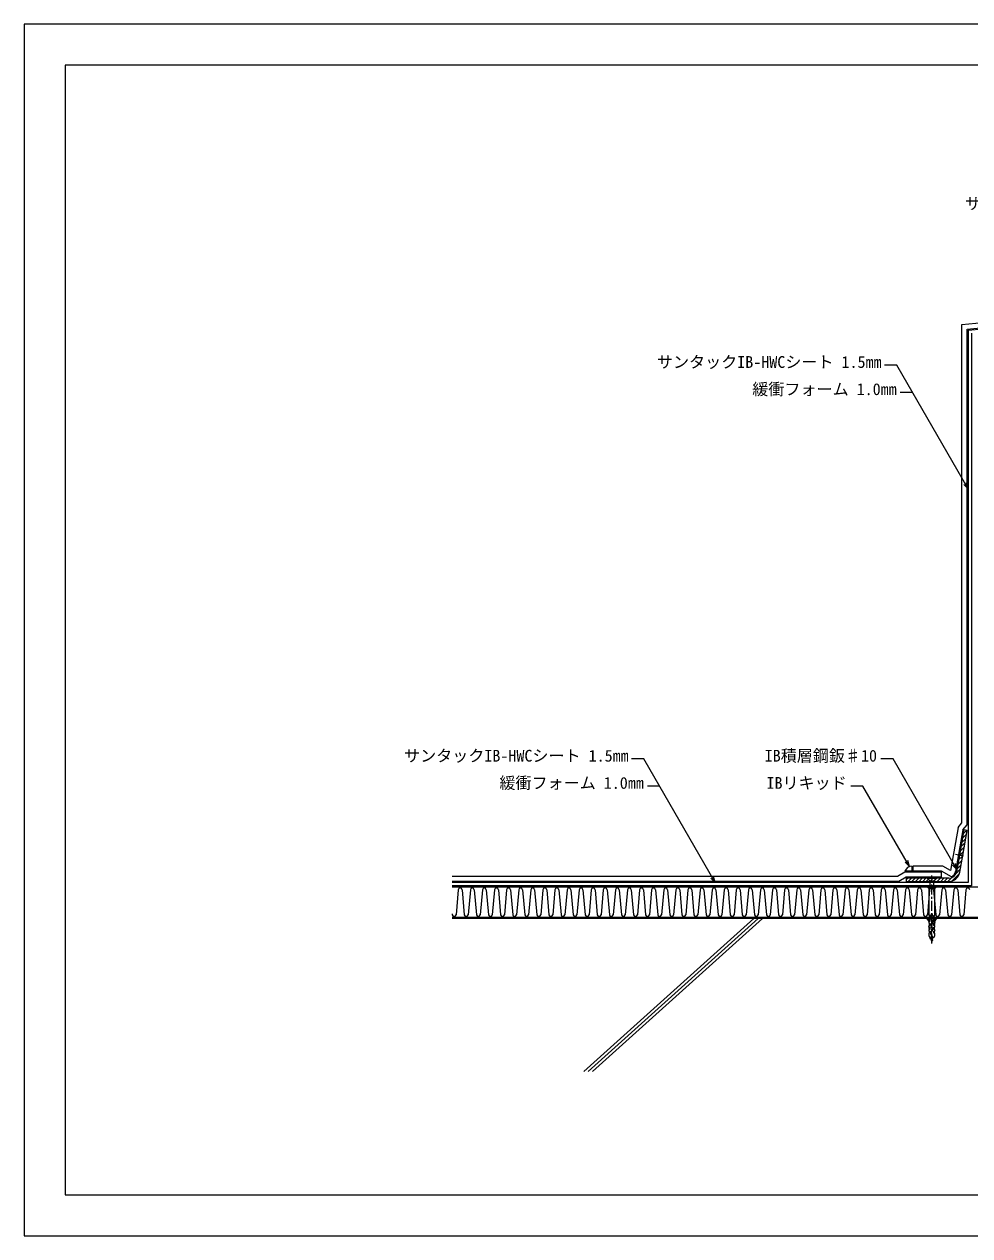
# Model space of a CAD drawing. Units: millimetres, scale not verified. Extents: x -840 to 840, y -594 to 594.
# Drawn here: x -840 to 87, y -594 to 594 of the extents above; entities that cross this region are included whole.
import ezdxf
from ezdxf.enums import TextEntityAlignment as Align

# ---------------------------------------------------------------- set-up
doc = ezdxf.new("R2010")
doc.units = ezdxf.units.MM
doc.header["$LTSCALE"] = 2
doc.linetypes.add('CHAIN1', pattern=[8, 5, -1, 1, -1])
for name, color, linetype, lineweight in [('0-0_輪郭線', 2, 'Continuous', 9), ('0-1_図面枠', 7, 'Continuous', 9), ('0-2_文字', 5, 'Continuous', 9), ('0-6_IBｼｰﾄ', 7, 'Continuous', 9), ('0-7_IBリキッド', 7, 'Continuous', 9), ('0-9_部材(ﾋﾞｽ類)', 7, 'Continuous', 9), ('0-A_中心線', 2, 'CHAIN1', 9), ('0-B_部材(積層鋼板)', 4, 'Continuous', 9), ('0-C_寸法線', 7, 'Continuous', 9), ('0-D_躯体', 7, 'Continuous', 9), ('0-E_断熱材', 4, 'Continuous', 9), ('0-F_緩衝フォーム', 7, 'Continuous', 9)]:
    doc.layers.add(name, color=color, linetype=linetype, lineweight=lineweight)
doc.styles.add('ＭＳ ゴシック', font='')
doc.styles.get('ＭＳ ゴシック').set_extended_font_data('MS Gothic')

msp = doc.modelspace()

# ---------------------------------------------------------------- linework, layer by layer
at = {"layer": '0-0_輪郭線'}
msp.add_lwpolyline([(800, 554), (-800, 554), (-800, -554), (800, -554)], close=True, dxfattribs=at)
at = {"layer": '0-1_図面枠'}
msp.add_lwpolyline([(840, -594), (840, 594), (-840, 594), (-840, -594)], close=True, dxfattribs=at)
at = {"layer": '0-6_IBｼｰﾄ'}
for p, q in [((79.031, 299.416), (307.468, 322.259)), ((84.031, 294.891), (309.299, 317.417)), ((79.031, -189.162), (79.031, 299.416)), ((84.031, -190.981), (84.031, 294.891)), ((75.252, -193.666), (79.031, -189.162)), ((75.252, -193.666), (67.837, -235.718)), ((79.943, -195.854), (72.711, -236.872)), ((79.943, -195.854), (84.031, -190.981)), ((23.089, -237.436), (15.872, -241.603)), ((59.08, -237.436), (23.089, -237.436)), ((60.419, -231.436), (31.089, -231.436)), ((31.089, -236.436), (31.089, -231.436)), ((59.08, -236.436), (31.089, -236.436)), ((68.614, -241.941), (59.08, -236.436)), ((59.08, -242.436), (59.08, -237.436)), ((67.837, -235.718), (60.419, -231.436)), ((15.872, -241.603), (-420.635, -241.603)), ((17.212, -246.603), (-420.635, -246.603)), ((24.429, -242.436), (17.212, -246.603)), ((59.08, -242.436), (24.429, -242.436))]:
    msp.add_line(p, q, dxfattribs=at)
msp.add_arc((66.08, -235.703), 6.733, 292.11188, 350, dxfattribs=at)
at = {"layer": '0-7_IBリキッド'}
for q in [(23.089, -236.436), (30.089, -231.436)]:
    msp.add_line((30.089, -236.436), q, dxfattribs=at)
msp.add_arc((30.089, -238.836), 7.4, 90, 161.07536, dxfattribs=at)
at = {"layer": '0-9_部材(ﾋﾞｽ類)'}
for p, q in [((44.929, -243.436), (53.929, -243.436)), ((51.099, -246.266), (47.759, -246.266)), ((47.759, -251.334), (47.759, -246.68)), ((51.099, -246.68), (51.099, -251.334)), ((44.932, -251.936), (53.926, -251.936)), ((52.429, -253.451), (46.429, -253.451)), ((47.249, -284.939), (47.051, -284.68)), ((49.014, -280.465), (48.445, -281.889)), ((48.468, -282.756), (49.816, -285.663)), ((49.057, -280.45), (48.476, -281.9)), ((48.499, -282.742), (49.847, -285.649)), ((49.061, -282.135), (49.632, -280.707)), ((50.333, -285.418), (49.065, -282.465)), ((49.08, -279.363), (49.08, -280.154)), ((49.092, -282.147), (49.673, -280.696)), ((50.363, -285.404), (49.096, -282.452)), ((49.114, -279.344), (49.114, -280.154)), ((49.744, -280.154), (49.744, -279.344)), ((49.777, -280.154), (49.777, -279.363)), ((51.609, -284.939), (51.806, -284.68)), ((49.805, -293.834), (48.257, -296.757)), ((49.833, -293.851), (48.287, -296.772)), ((49.823, -286.122), (48.455, -289.321)), ((48.463, -290.2), (49.842, -293.265)), ((49.854, -286.135), (48.486, -289.334)), ((48.494, -290.187), (49.872, -293.251)), ((48.84, -297.05), (50.426, -294.081)), ((48.869, -297.065), (50.456, -294.097)), ((48.966, -289.541), (50.337, -286.375)), ((50.42, -292.943), (48.972, -289.929)), ((48.996, -289.554), (50.367, -286.388)), ((50.454, -292.936), (49.002, -289.915)), ((50.602, -301.334), (47.591, -302.385)), ((50.315, -301.334), (47.591, -302.285)), ((48.136, -301.334), (48.222, -301.655)), ((48.258, -297.907), (48.983, -299.274)), ((48.287, -297.891), (49.013, -299.258)), ((50.722, -301.334), (48.512, -302.739)), ((50.377, -304.111), (48.737, -304.682)), ((50.377, -304.211), (48.737, -304.782)), ((49.574, -298.942), (48.846, -297.625)), ((49.603, -298.926), (48.875, -297.608)), ((50.062, -303.796), (48.97, -304.449)), ((49.106, -299.632), (49.072, -299.632)), ((49.072, -299.632), (49.092, -301.334)), ((49.902, -304.393), (49.097, -304.92)), ((49.785, -299.632), (49.752, -299.632)), ((49.765, -301.334), (49.785, -299.632))]:
    msp.add_line(p, q, dxfattribs=at)
for points in [[(47.466, -245.973), (44.929, -243.436), (44.929, -243.136), (53.929, -243.136), (53.929, -243.436), (51.392, -245.973)], [(52.469, -253.392), (53.926, -251.936), (53.926, -251.334), (44.932, -251.334), (44.932, -251.936), (46.388, -253.392)], [(46.447, -253.534), (46.447, -279.871), (46.464, -279.871), (46.536, -279.907), (46.607, -279.907), (46.678, -279.942), (46.886, -279.989)], [(51.971, -279.989), (52.18, -279.942), (52.251, -279.907), (52.322, -279.907), (52.393, -279.871), (52.411, -279.871), (52.411, -253.534)], [(43.68, -281.748), (46.429, -285.945), (46.518, -287.545), (47.584, -287.545), (47.584, -289.767), (46.429, -289.767), (46.518, -291.385), (47.531, -291.385), (47.46, -293.59), (46.429, -293.59), (46.518, -295.207), (47.389, -295.207), (47.318, -297.43), (46.429, -297.43), (46.537, -299.57), (47.179, -301.334), (51.679, -301.334), (52.321, -299.57), (52.429, -297.43), (51.54, -297.43), (51.469, -295.207), (52.34, -295.207), (52.429, -293.59), (51.398, -293.59), (51.326, -291.385), (52.34, -291.385), (52.429, -289.767), (51.273, -289.767), (51.273, -287.545), (52.34, -287.545), (52.429, -285.945), (55.177, -281.748)], [(47.051, -280.191), (47.051, -284.68), (44.403, -281.215)], [(49.08, -280.083), (47.584, -280.083), (47.584, -285.945), (47.318, -285.945), (47.318, -285.192)], [(49.777, -280.083), (51.273, -280.083), (51.273, -285.945), (51.54, -285.945), (51.54, -285.192)], [(54.454, -281.215), (51.806, -284.68), (51.806, -280.191)], [(46.518, -286.545), (46.518, -286.794), (46.82, -287.559), (46.855, -288.767)], [(46.909, -292.59), (46.891, -291.381), (46.518, -290.581), (46.518, -290.385)], [(46.518, -294.207), (46.518, -294.385), (46.962, -295.221), (46.98, -296.43)], [(52.34, -294.207), (52.34, -294.385), (51.895, -295.221), (51.878, -296.43)], [(51.949, -292.59), (51.966, -291.381), (52.34, -290.581), (52.34, -290.385)], [(52.34, -286.545), (52.34, -286.794), (52.038, -287.559), (52.002, -288.767)], [(48.643, -301.334), (48.222, -301.655), (47.591, -302.285), (47.591, -302.385), (48.512, -302.739), (48.97, -304.449), (48.737, -304.682), (48.737, -304.782), (49.097, -304.92), (49.429, -306.16), (49.902, -304.393), (50.377, -304.211), (50.377, -304.111), (50.062, -303.796), (50.722, -301.334)], [(49.106, -301.334), (49.106, -300.357), (49.752, -300.357), (49.752, -301.334)]]:
    msp.add_lwpolyline(points, dxfattribs=at)
for centre, radius, start, end in [((46.759, -246.68), 1, 0, 45), ((52.099, -246.68), 1, 135, 180), ((46.247, -253.534), 0.2, 0, 45), ((52.611, -253.534), 0.2, 135, 180), ((44.046, -281.487), 0.449, 37.38183, 215.39037), ((46.844, -280.191), 0.207, 0, 78.37519), ((46.818, -285.192), 0.5, 0, 30.42714), ((49.462, -282.295), 1.095, 158.2146, 204.87271), ((49.462, -282.295), 1.062, 158.17187, 204.87271), ((49.429, -278.775), 0.683, 300.64443, 239.35557), ((49.429, -278.775), 0.65, 298.99242, 241.00758), ((48.317, -280.154), 0.763, 335.97512, 0), ((49.462, -282.295), 0.431, 158.20137, 203.23665), ((48.317, -280.154), 0.796, 338.19323, 0), ((49.462, -282.295), 0.398, 158.19323, 203.23665), ((48.317, -280.154), 1.427, 337.19074, 0), ((48.317, -280.154), 1.46, 338.19323, 0), ((52.04, -285.192), 0.5, 149.57286, 180), ((52.013, -280.191), 0.207, 101.62481, 180), ((54.811, -281.487), 0.449, 324.60963, 142.61817), ((49.342, -297.331), 1.228, 152.09899, 207.95156), ((49.342, -297.331), 1.194, 152.09899, 207.95156), ((49.462, -289.751), 1.095, 156.84042, 204.22194), ((49.462, -289.751), 1.062, 156.84042, 204.22194), ((49.391, -289.728), 0.465, 156.27812, 205.66734), ((49.391, -289.728), 0.431, 156.27812, 205.66734), ((49.338, -293.518), 0.564, 325.90086, 26.66039), ((49.305, -285.9), 0.564, 336.84042, 24.87271), ((49.338, -293.518), 0.597, 326.07565, 26.59167), ((49.305, -285.9), 0.597, 336.84042, 24.87271), ((49.241, -285.9), 1.194, 336.58818, 23.8287), ((49.241, -285.9), 1.228, 336.58818, 23.8287), ((49.373, -293.518), 1.194, 331.85925, 28.78795), ((49.373, -293.518), 1.228, 331.85949, 28.27499), ((49.367, -297.331), 0.597, 151.87656, 209.41932), ((49.367, -297.331), 0.564, 151.87656, 209.43109), ((48.309, -299.632), 0.763, 0, 27.95156), ((48.309, -299.632), 0.796, 0, 27.95156), ((48.325, -299.632), 1.427, 0, 28.91197), ((48.325, -299.632), 1.46, 0, 28.91198)]:
    msp.add_arc(centre, radius, start, end, dxfattribs=at)
at = {"layer": '0-A_中心線'}
for p, q in [((72.603, -219.945), (80.481, -221.334)), ((49.429, -307.504), (49.429, -240.806))]:
    msp.add_line(p, q, dxfattribs=at)
at = {"layer": '0-B_部材(積層鋼板)'}
for p, q in [((79.513, -204.056), (83.416, -200.152)), ((80.269, -199.763), (83.544, -196.488)), ((77.242, -216.933), (81.146, -213.029)), ((77.999, -212.64), (81.903, -208.736)), ((78.756, -208.348), (82.66, -204.444)), ((75.728, -225.518), (79.632, -221.614)), ((73.208, -238.644), (77.361, -234.491)), ((74.214, -234.102), (78.118, -230.198)), ((74.971, -229.81), (78.875, -225.906)), ((24.429, -244.997), (25.99, -243.436)), ((26.359, -246.603), (29.526, -243.436)), ((29.894, -246.603), (33.061, -243.436)), ((33.43, -246.603), (36.597, -243.436)), ((36.966, -246.603), (40.132, -243.436)), ((40.501, -246.603), (43.668, -243.436)), ((44.037, -246.603), (47.203, -243.436)), ((47.572, -246.603), (50.739, -243.436)), ((51.108, -246.603), (54.274, -243.436)), ((54.643, -246.603), (57.81, -243.436)), ((58.179, -246.603), (61.345, -243.436)), ((61.714, -246.603), (64.881, -243.436)), ((65.25, -246.603), (69.021, -242.831)), ((69.309, -246.079), (76.456, -238.932))]:
    msp.add_line(p, q, dxfattribs=at)
at = {"layer": '0-B_部材(積層鋼板)', "color": 7}
for points in [[(76.814, -237.595), (84.047, -196.577), (80.928, -196.027), (73.696, -237.045)], [(66.08, -243.436), (24.429, -243.436), (24.429, -246.603), (66.08, -246.603)]]:
    msp.add_lwpolyline(points, dxfattribs=at)
at = {"layer": '0-B_部材(積層鋼板)'}
msp.add_lwpolyline([(84.047, -196.577), (80.928, -196.027), (76.587, -220.647), (79.705, -221.197)], close=True, dxfattribs=at)
for points in [[(76.814, -237.595), (79.705, -221.197), (76.587, -220.647), (73.696, -237.045)], [(76.485, -221.225), (76.991, -220.719), (80.389, -217.321)], [(66.08, -243.436), (24.429, -243.436), (24.429, -246.603), (66.08, -246.603)]]:
    msp.add_lwpolyline(points, dxfattribs=at)
for radius in [7.733, 10.9]:
    msp.add_arc((66.08, -235.703), radius, 270, 350, dxfattribs=at)
at = {"layer": '0-B_部材(積層鋼板)', "color": 7}
for radius in [7.733, 10.9]:
    msp.add_arc((66.08, -235.703), radius, 270, 350, dxfattribs=at)
at = {"layer": '0-C_寸法線'}
for p, q in [((30.49, 232.955), (18.49, 232.955)), ((11.461, -126.464), (-0.539, -126.464)), ((74.072, -234.911), (11.461, -126.464)), ((-217.343, -153.133), (-229.343, -153.133)), ((-17.994, -153.133), (-29.994, -153.133)), ((27.487, -231.908), (-17.994, -153.133))]:
    msp.add_line(p, q, dxfattribs=at)
for points in [[(85.031, 138.485), (15.093, 259.623), (3.093, 259.623)], [(80.789, 142.728), (85.031, 138.485), (83.479, 144.281)], [(-162.802, -247.603), (-232.74, -126.464), (-244.74, -126.464)], [(23.244, -227.666), (27.487, -231.908), (25.934, -226.113)], [(69.829, -230.668), (74.072, -234.911), (72.519, -229.115)], [(-167.044, -243.36), (-162.802, -247.603), (-164.355, -241.807)]]:
    msp.add_lwpolyline(points, dxfattribs=at)
at = {"layer": '0-D_躯体'}
for p, q in [((179.365, -282.936), (-420.635, -282.936)), ((-124.913, -282.936), (-291.629, -432.936)), ((-120.635, -282.936), (-287.183, -432.936)), ((-116.348, -282.936), (-282.997, -432.936))]:
    msp.add_line(p, q, dxfattribs=at)
at = {"layer": '0-E_断熱材', "color": 7}
msp.add_line((-420.635, -251.936), (178.365, -251.936), dxfattribs=at)
at = {"layer": '0-E_断熱材'}
for p, q in [((-414.629, -254.657), (-416.796, -279.214)), ((-410.873, -254.657), (-408.706, -279.214)), ((-402.783, -254.657), (-404.95, -279.214)), ((-399.027, -254.657), (-396.86, -279.214)), ((-390.938, -254.657), (-393.105, -279.214)), ((-387.182, -254.657), (-385.015, -279.214)), ((-379.092, -254.657), (-381.259, -279.214)), ((-375.336, -254.657), (-373.169, -279.214)), ((-367.246, -254.657), (-369.413, -279.214)), ((-363.491, -254.657), (-361.324, -279.214)), ((-355.401, -254.657), (-357.568, -279.214)), ((-351.645, -254.657), (-349.478, -279.214)), ((-343.555, -254.657), (-345.722, -279.214)), ((-339.799, -254.657), (-337.632, -279.214)), ((-331.71, -254.657), (-333.877, -279.214)), ((-327.954, -254.657), (-325.787, -279.214)), ((-319.864, -254.657), (-322.031, -279.214)), ((-316.108, -254.657), (-313.941, -279.214)), ((-308.018, -254.657), (-310.185, -279.214)), ((-304.263, -254.657), (-302.096, -279.214)), ((-296.173, -254.657), (-298.34, -279.214)), ((-292.417, -254.657), (-290.25, -279.214)), ((-284.327, -254.657), (-286.494, -279.214)), ((-280.571, -254.657), (-278.404, -279.214)), ((-272.481, -254.657), (-274.649, -279.214)), ((-268.726, -254.657), (-266.559, -279.214)), ((-260.636, -254.657), (-262.803, -279.214)), ((-256.88, -254.657), (-254.713, -279.214)), ((-248.79, -254.657), (-250.957, -279.214)), ((-245.035, -254.657), (-242.867, -279.214)), ((-236.945, -254.657), (-239.112, -279.214)), ((-233.189, -254.657), (-231.022, -279.214)), ((-225.099, -254.657), (-227.266, -279.214)), ((-221.343, -254.657), (-219.176, -279.214)), ((-213.253, -254.657), (-215.421, -279.214)), ((-209.498, -254.657), (-207.331, -279.214)), ((-201.408, -254.657), (-203.575, -279.214)), ((-197.652, -254.657), (-195.485, -279.214)), ((-189.562, -254.657), (-191.729, -279.214)), ((-185.806, -254.657), (-183.639, -279.214)), ((-177.717, -254.657), (-179.884, -279.214)), ((-173.961, -254.657), (-171.794, -279.214)), ((-165.871, -254.657), (-168.038, -279.214)), ((-162.115, -254.657), (-159.948, -279.214)), ((-154.025, -254.657), (-156.192, -279.214)), ((-150.27, -254.657), (-148.103, -279.214)), ((-142.18, -254.657), (-144.347, -279.214)), ((-138.424, -254.657), (-136.257, -279.214)), ((-130.334, -254.657), (-132.501, -279.214)), ((-126.578, -254.657), (-124.411, -279.214)), ((-118.489, -254.657), (-120.656, -279.214)), ((-114.733, -254.657), (-112.566, -279.214)), ((-106.643, -254.657), (-108.81, -279.214)), ((-102.887, -254.657), (-100.72, -279.214)), ((-94.797, -254.657), (-96.964, -279.214)), ((-91.042, -254.657), (-88.875, -279.214)), ((-82.952, -254.657), (-85.119, -279.214)), ((-79.196, -254.657), (-77.029, -279.214)), ((-71.106, -254.657), (-73.273, -279.214)), ((-67.35, -254.657), (-65.183, -279.214)), ((-59.26, -254.657), (-61.428, -279.214)), ((-55.505, -254.657), (-53.338, -279.214)), ((-47.415, -254.657), (-49.582, -279.214)), ((-43.659, -254.657), (-41.492, -279.214)), ((-35.569, -254.657), (-37.736, -279.214)), ((-31.814, -254.657), (-29.646, -279.214)), ((-23.724, -254.657), (-25.891, -279.214)), ((-19.968, -254.657), (-17.801, -279.214)), ((-11.878, -254.657), (-14.045, -279.214)), ((-8.122, -254.657), (-5.955, -279.214)), ((-0.032, -254.657), (-2.199, -279.214)), ((3.723, -254.657), (5.89, -279.214)), ((11.813, -254.657), (9.646, -279.214)), ((15.569, -254.657), (17.736, -279.214)), ((23.659, -254.657), (21.492, -279.214)), ((27.415, -254.657), (29.582, -279.214)), ((35.504, -254.657), (33.337, -279.214)), ((39.26, -254.657), (41.427, -279.214)), ((47.35, -254.657), (45.183, -279.214)), ((51.106, -254.657), (53.273, -279.214)), ((59.196, -254.657), (57.029, -279.214)), ((62.951, -254.657), (65.118, -279.214)), ((71.041, -254.657), (68.874, -279.214)), ((74.797, -254.657), (76.964, -279.214)), ((82.887, -254.657), (80.72, -279.214)), ((-420.635, -278.461), (-420.552, -279.214))]:
    msp.add_line(p, q, dxfattribs=at)
at = {"layer": '0-E_断熱材', "color": 7}
msp.add_lwpolyline([(-420.635, -251.936), (178.365, -251.936), (178.365, -281.936), (-420.635, -281.936)], dxfattribs=at)
at = {"layer": '0-E_断熱材'}
for centre, start, end in [((-412.751, -254.833), 5.35135, 174.64865), ((-400.905, -254.833), 5.35135, 174.64865), ((-389.06, -254.833), 5.35135, 174.64865), ((-377.214, -254.833), 5.35135, 174.64865), ((-365.369, -254.833), 5.35135, 174.64865), ((-353.523, -254.833), 5.35135, 174.64865), ((-341.677, -254.833), 5.35135, 174.64865), ((-329.832, -254.833), 5.35135, 174.64865), ((-317.986, -254.833), 5.35135, 174.64865), ((-306.14, -254.833), 5.35135, 174.64865), ((-294.295, -254.833), 5.35135, 174.64865), ((-282.449, -254.833), 5.35135, 174.64865), ((-270.604, -254.833), 5.35135, 174.64865), ((-258.758, -254.833), 5.35135, 174.64865), ((-246.912, -254.833), 5.35135, 174.64865), ((-235.067, -254.833), 5.35135, 174.64865), ((-223.221, -254.833), 5.35135, 174.64865), ((-211.376, -254.833), 5.35135, 174.64865), ((-199.53, -254.833), 5.35135, 174.64865), ((-187.684, -254.833), 5.35135, 174.64865), ((-175.839, -254.833), 5.35135, 174.64865), ((-163.993, -254.833), 5.35135, 174.64865), ((-152.148, -254.833), 5.35135, 174.64865), ((-140.302, -254.833), 5.35135, 174.64865), ((-128.456, -254.833), 5.35135, 174.64865), ((-116.611, -254.833), 5.35135, 174.64865), ((-104.765, -254.833), 5.35135, 174.64865), ((-92.919, -254.833), 5.35135, 174.64865), ((-81.074, -254.833), 5.35135, 174.64865), ((-69.228, -254.833), 5.35135, 174.64865), ((-57.383, -254.833), 5.35135, 174.64865), ((-45.537, -254.833), 5.35135, 174.64865), ((-33.691, -254.833), 5.35135, 174.64865), ((-21.846, -254.833), 5.35135, 174.64865), ((-10, -254.833), 5.35135, 174.64865), ((1.845, -254.833), 5.35135, 174.64865), ((13.691, -254.833), 5.35135, 174.64865), ((25.537, -254.833), 5.35135, 174.64865), ((37.382, -254.833), 5.35135, 174.64865), ((49.228, -254.833), 5.35135, 174.64865), ((61.074, -254.833), 5.35135, 174.64865), ((72.919, -254.833), 5.35135, 174.64865), ((84.765, -254.833), 5.35135, 174.64865), ((-418.674, -279.039), 185.35135, 354.64865), ((-406.828, -279.039), 185.35135, 354.64865), ((-394.983, -279.039), 185.35135, 354.64865), ((-383.137, -279.039), 185.35135, 354.64865), ((-371.291, -279.039), 185.35135, 354.64865), ((-359.446, -279.039), 185.35135, 354.64865), ((-347.6, -279.039), 185.35135, 354.64865), ((-335.754, -279.039), 185.35135, 354.64865), ((-323.909, -279.039), 185.35135, 354.64865), ((-312.063, -279.039), 185.35135, 354.64865), ((-300.218, -279.039), 185.35135, 354.64865), ((-288.372, -279.039), 185.35135, 354.64865), ((-276.526, -279.039), 185.35135, 354.64865), ((-264.681, -279.039), 185.35135, 354.64865), ((-252.835, -279.039), 185.35135, 354.64865), ((-240.99, -279.039), 185.35135, 354.64865), ((-229.144, -279.039), 185.35135, 354.64865), ((-217.298, -279.039), 185.35135, 354.64865), ((-205.453, -279.039), 185.35135, 354.64865), ((-193.607, -279.039), 185.35135, 354.64865), ((-181.762, -279.039), 185.35135, 354.64865), ((-169.916, -279.039), 185.35135, 354.64865), ((-158.07, -279.039), 185.35135, 354.64865), ((-146.225, -279.039), 185.35135, 354.64865), ((-134.379, -279.039), 185.35135, 354.64865), ((-122.533, -279.039), 185.35135, 354.64865), ((-110.688, -279.039), 185.35135, 354.64865), ((-98.842, -279.039), 185.35135, 354.64865), ((-86.997, -279.039), 185.35135, 354.64865), ((-75.151, -279.039), 185.35135, 354.64865), ((-63.305, -279.039), 185.35135, 354.64865), ((-51.46, -279.039), 185.35135, 354.64865), ((-39.614, -279.039), 185.35135, 354.64865), ((-27.769, -279.039), 185.35135, 354.64865), ((-15.923, -279.039), 185.35135, 354.64865), ((-4.077, -279.039), 185.35135, 354.64865), ((7.768, -279.039), 185.35135, 354.64865), ((19.614, -279.039), 185.35135, 354.64865), ((31.459, -279.039), 185.35135, 354.64865), ((43.305, -279.039), 185.35135, 354.64865), ((55.151, -279.039), 185.35135, 354.64865), ((66.996, -279.039), 185.35135, 354.64865), ((78.842, -279.039), 185.35135, 354.64865)]:
    msp.add_arc(centre, 1.886, start, end, dxfattribs=at)
at = {"layer": '0-F_緩衝フォーム'}
msp.add_line((85.031, 293.986), (318.137, 317.296), dxfattribs=at)
for points in [[(85.031, 293.986), (85.031, -247.603), (-420.635, -247.603)], [(88.365, 290.969), (88.365, -250.936), (-420.635, -250.936)]]:
    msp.add_lwpolyline(points, dxfattribs=at)

# ---------------------------------------------------------------- texts
at = {"layer": '0-2_文字', "color": 7, "style": 'ＭＳ ゴシック'}
for s, p in [('サンタックシーラーTM-104', (81.912, 408.925)), ('サンタックIB-HWCシート 1.5㎜', (-219.929, 253.564)), ('緩衝フォーム 1.0㎜', (-126.503, 226.896)), ('サンタックIB-HWCシート 1.5㎜', (-467.763, -132.523)), ('IB積層鋼鈑♯10', (-114.32, -132.523)), ('緩衝フォーム 1.0㎜', (-374.336, -159.192)), ('IBリキッド', (-112.563, -159.192))]:
    msp.add_text(s, height=11.54, dxfattribs=at).set_placement(p, align=Align.BOTTOM_LEFT)

doc.saveas('drawing.dxf')
